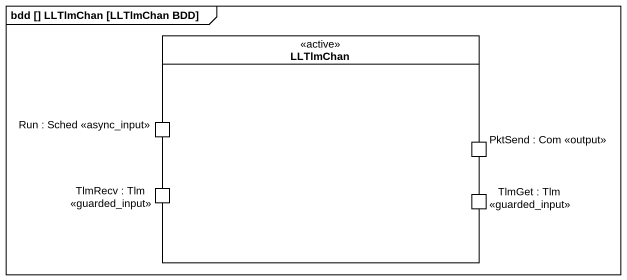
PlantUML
@startuml
mainframe bdd [] LLTlmChan [LLTlmChan BDD]
rectangle LLTlmChan <<active>> {
  port "Run : Sched <<async_input>>" as Run_Sched_async_input
  port "PktSend : Com <<output>>" as PktSend_Com_output
  port "TlmRecv : Tlm <<guarded_input>>" as TlmRecv_Tlm_guarded_input
  port "TlmGet : Tlm <<guarded_input>>" as TlmGet_Tlm_guarded_input
}
@enduml
